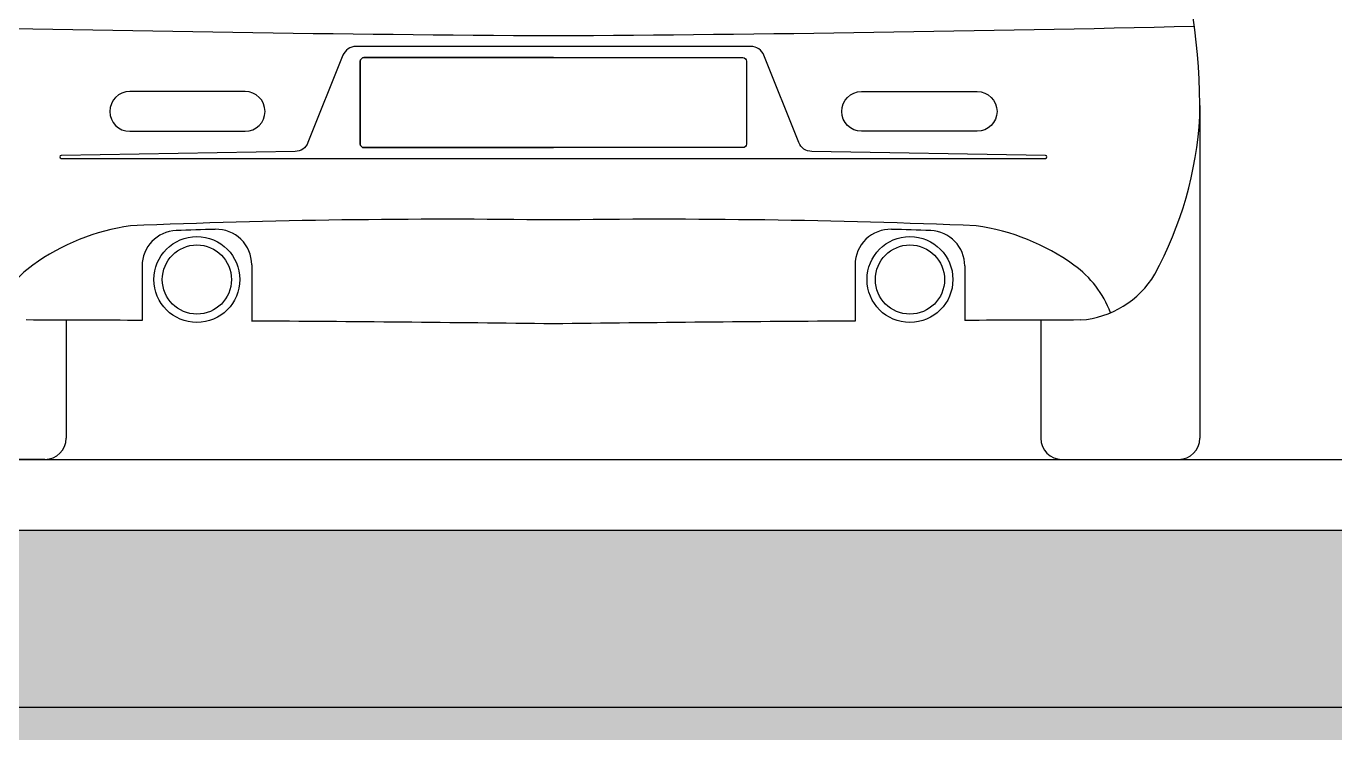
# Model space of a CAD drawing. Extents: x -3644356 to -3532817, y -18707075 to -18638610.
# Drawn here: x -3606023 to -3604172, y -18667136 to -18666137 of the extents above; entities that cross this region are included whole.
import ezdxf

# ---------------------------------------------------------------- set-up
doc = ezdxf.new("R2010")
doc.units = 0
doc.header["$LTSCALE"] = 0.5
doc.linetypes.add('CENTER2', pattern=[1.125, 0.75, -0.125, 0.125, -0.125])
for name, color, linetype in [('A-BEAM AND SLAB', 7, 'Continuous'), ('A-BEAM HATCH', 252, 'Continuous'), ('A-SLABS', 1, 'Continuous'), ('AUTO', 8, 'Continuous'), ('S-GRID', 252, 'CENTER2')]:
    doc.layers.add(name, color=color, linetype=linetype)
doc.layers.add('A-DETL-GENF', color=92, linetype='Continuous', lineweight=9)

# ---------------------------------------------------------------- blocks, each defined once
blk = doc.blocks.new('car_back')
at = {"layer": 'AUTO'}
for p, q in [((1715.5, 500.1), (1715.5, 484.6)), ((1715.5, 484.6), (1715.5, 30)), ((219.9, 273.3), (219.9, 196.4)), ((374.9, 275.1), (374.9, 195.5)), ((1228.1, 275.1), (1228.1, 195.5)), ((1383.1, 273.3), (1383.1, 196.4)), ((112.5, 196.8), (112.5, 30)), ((1490.5, 196.8), (1490.5, 30)), ((82.5, 0), (-82.5, 0)), ((1520.5, 0), (1685.5, 0))]:
    blk.add_line(p, q, dxfattribs=at)
for points in [[(1099.2, 571, 0.306662), (1080.6, 583.5), (801.5, 583.5), (522.4, 583.5, 0.306662), (503.8, 571), (454.5, 447.6, -0.301953), (436.2, 435.1), (105.6, 429.4, 0.991419), (105.7, 425.4), (801.5, 425.4), (1497.3, 425.4, 0.991419), (1497.4, 429.4), (1166.8, 435.1, -0.301953), (1148.5, 447.6)], [(1074.5, 445.5, -0.414214), (1069.5, 440.5), (801.5, 440.5), (533.5, 440.5, -0.414214), (528.5, 445.5), (528.5, 562.7, -0.414214), (533.5, 567.7), (801.5, 567.7), (1069.5, 567.7, -0.414214), (1074.5, 562.7)], [(365.7, 519.8), (202.4, 519.8, 1), (202.4, 463.6), (365.7, 463.6, 1)], [(1237.3, 519.8), (1400.6, 519.8, -1), (1400.6, 463.6), (1237.3, 463.6, -1)]]:
    blk.add_lwpolyline(points, format="xyb", close=True, dxfattribs=at)
for points in [[(801.5, 567.7), (533.5, 567.7, 0.414214), (528.5, 562.7), (528.5, 445.5, 0.414214), (533.5, 440.5), (801.5, 440.5)], [(801.5, 567.7), (1069.5, 567.7, -0.414214), (1074.5, 562.7), (1074.5, 445.5, -0.414214), (1069.5, 440.5), (801.5, 440.5)]]:
    blk.add_lwpolyline(points, format="xyb", dxfattribs=at)
for centre, radius in [((297.4, 254.1), 60.7), ((1305.6, 254.1), 60.7), ((297.4, 254.1), 48.9), ((1305.6, 254.1), 48.9)]:
    blk.add_circle(centre, radius, dxfattribs=at)
for centre, radius, start, end in [((794.4, 492.3), 921.2, 359.5177, 16.9551), ((1113.3, 52235.7), 51637.8, 268.64846, 269.65408), ((489.7, 52235.7), 51637.8, 270.34592, 271.35154), ((1185.1, 515.7), 531.3, 331.44, 356.6419), ((652.4, -10588.2), 10927.5, 89.21838, 92.35381), ((950.6, -10588.2), 10927.5, 87.64619, 90.78162), ((247.3, 21.7), 311.5, 98.0605, 125.7077), ((269.9, 273.3), 50, 92.0155, 180), ((652.4, -10597.5), 10927.5, 91.7256, 92.01549), ((324.9, 275.1), 50, 0, 91.7256), ((1278.1, 275.1), 50, 88.2744, 180), ((950.6, -10597.5), 10927.5, 87.98451, 88.2744), ((1333.1, 273.3), 50, 0, 87.9845), ((1355.7, 21.7), 311.5, 54.2923, 81.9395), ((150.6, 156.2), 145.8, 125.7077, 159.5662), ((1452.4, 156.2), 145.8, 20.4338, 54.2923), ((1537.1, 330.2), 133.6, 274.2368, 329.1356), ((-178, -83468.8), 83666.1, 89.727548, 89.839747), ((-178, -83468.8), 83666.1, 89.329228, 89.621396), ((1781, -83468.8), 83666.1, 90.378604, 90.670772), ((1781, -83468.8), 83666.1, 90.160253, 90.272452), ((82.5, 30), 30, 270, 0), ((1520.5, 30), 30, 180, 270), ((1685.5, 30), 30, 270, 0)]:
    blk.add_arc(centre, radius, start, end, dxfattribs=at)

msp = doc.modelspace()

# ---------------------------------------------------------------- hatches: boundary and pattern name
at = {"layer": 'A-BEAM HATCH'}
h = msp.add_hatch(color=256, dxfattribs=at)
h.dxf.hatch_style = 1
h.paths.add_polyline_path([(-3626492.2, -18661499.2), (-3626694.1, -18661499.2), (-3626694.1, -18662249.2), (-3626492.2, -18662249.2)])
h.paths.add_polyline_path([(-3626492.2, -18662249.2), (-3626694.1, -18662249.2), (-3626694.1, -18662699.2), (-3626492.2, -18662699.2)])
h.paths.add_polyline_path([(-3626492.2, -18662699.2), (-3626694.1, -18662699.2), (-3626694.1, -18662899.2), (-3626492.2, -18662899.2)])
h.paths.add_polyline_path([(-3626492.2, -18662899.2), (-3626694.1, -18662899.2), (-3626694.1, -18666749.2), (-3626492.2, -18666749.2)])
h.paths.add_polyline_path([(-3587482.5, -18666749.2), (-3587700.9, -18666749.2), (-3587700.9, -18666849.2), (-3626492.2, -18666849.2), (-3626492.2, -18666749.2), (-3626694.1, -18666749.2), (-3626694.1, -18667099.2), (-3587482.5, -18667099.2)])
h.paths.add_polyline_path([(-3587482.5, -18661499.2), (-3587700.9, -18661499.2), (-3587700.9, -18666749.2), (-3587482.5, -18666749.2)])
at = {"layer": 'A-DETL-GENF'}
h = msp.add_hatch(dxfattribs=at)
h.set_pattern_fill('EARTH', color=252, scale=100)
h.paths.add_polyline_path([(-3632549.4, -18667798.9), (-3581150, -18667798.9), (-3581150, -18662699.2), (-3583333.6, -18662699.2), (-3583333.6, -18663824.2), (-3587482.5, -18663824.2), (-3587482.5, -18667099.2), (-3626694.1, -18667099.2), (-3626694.1, -18663949.2), (-3630530.4, -18663949.2), (-3630530.4, -18662724.2), (-3632549.4, -18662699.2)])

# ---------------------------------------------------------------- linework, layer by layer
at = {"layer": 'A-BEAM AND SLAB'}
for p, q in [((-3626492.2, -18666849.2), (-3587700.9, -18666849.2)), ((-3626694.1, -18667099.2), (-3587482.5, -18667099.2))]:
    msp.add_line(p, q, dxfattribs=at)
at = {"layer": 'A-SLABS'}
msp.add_line((-3620127.1, -18666749.2), (-3587700.9, -18666749.2), dxfattribs=at)
at = {"layer": 'S-GRID', "ltscale": 5000}
msp.add_line((-3634948.4, -18666749.2), (-3580064.2, -18666749.2), dxfattribs=at)

# ---------------------------------------------------------------- block references
at = {"layer": 'AUTO'}
msp.add_blockref('car_back', (-3606078.6, -18666749.2), dxfattribs=at)

doc.saveas('drawing.dxf')
